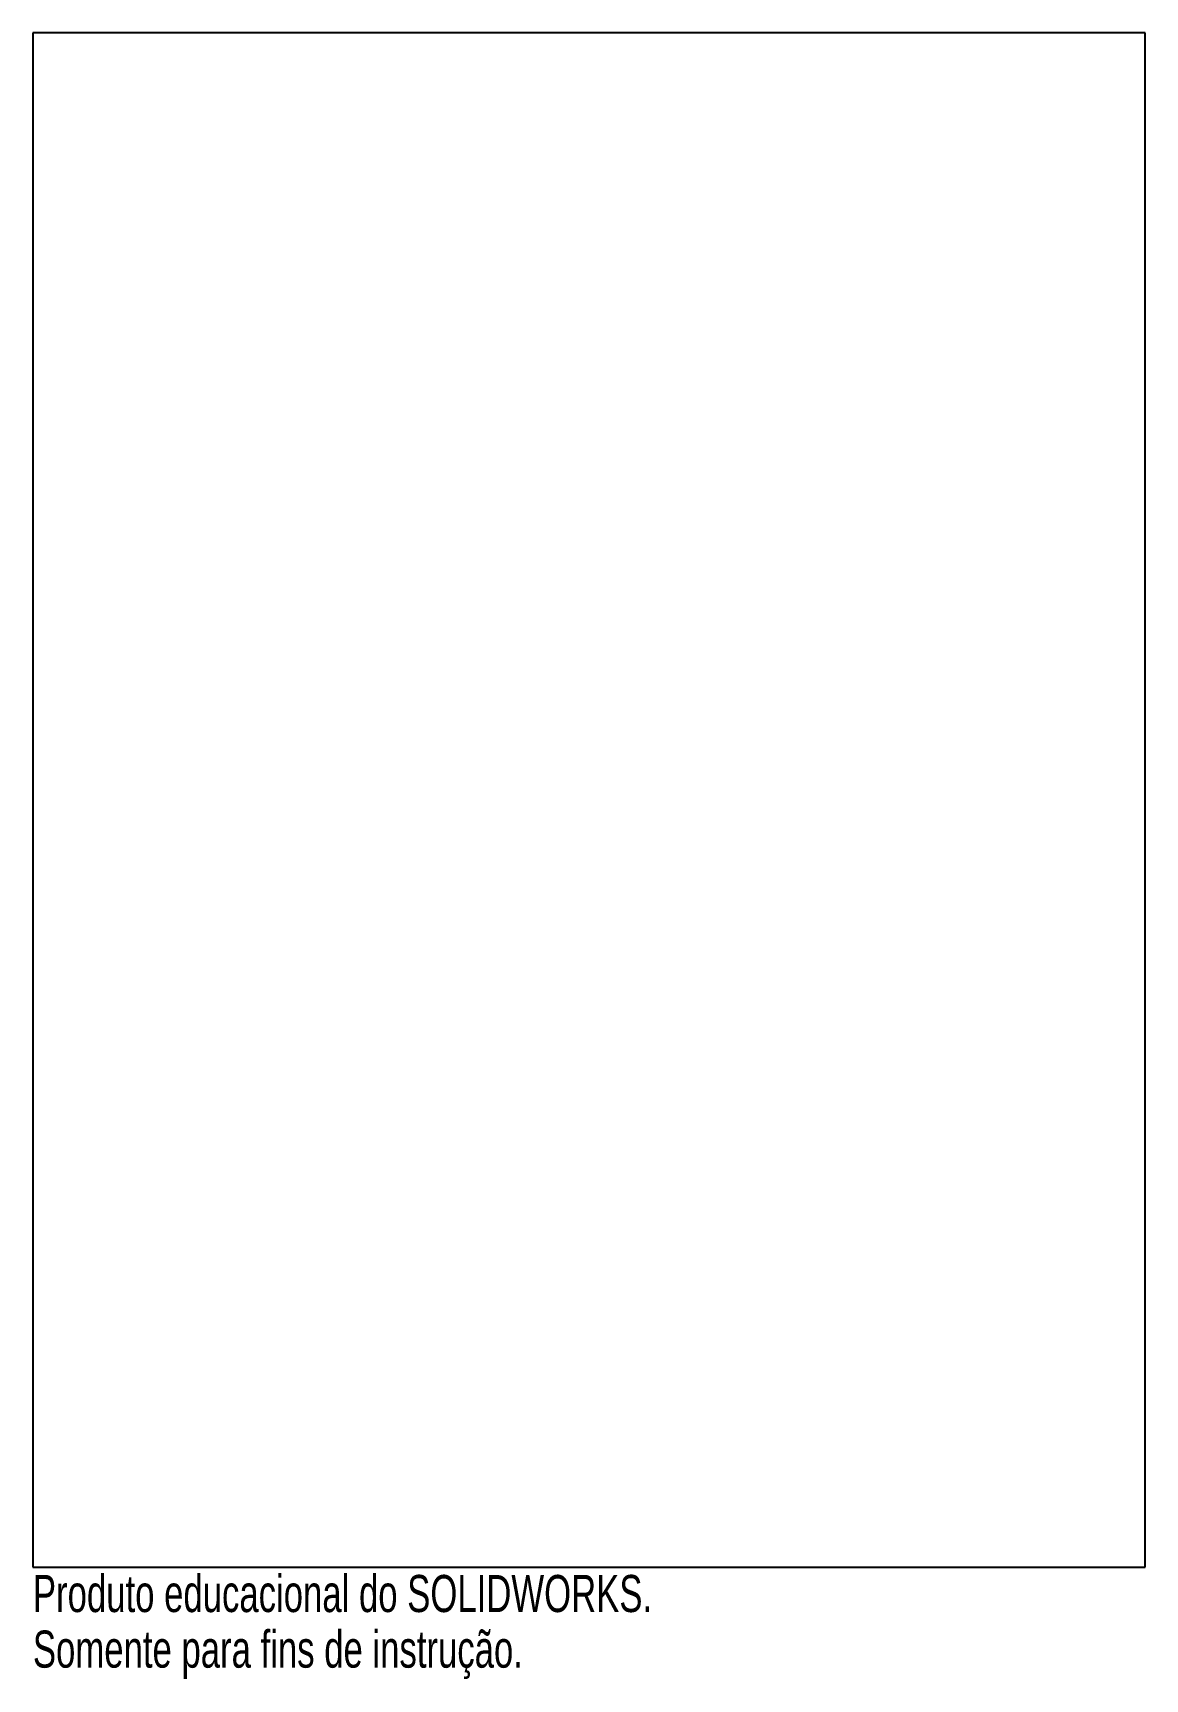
# Model space of a CAD drawing. Header units: millimetres. Extents: x -72 to 72, y -115 to 100.
import ezdxf

# ---------------------------------------------------------------- set-up
doc = ezdxf.new("R2010")
doc.units = ezdxf.units.MM
doc.styles.add('SLDTEXTSTYLE0', font='TXT', dxfattribs={"width": 0.7})

msp = doc.modelspace()

# ---------------------------------------------------------------- linework, layer by layer
at = {"color": 7, "linetype": 'Continuous', "lineweight": 25}
for p, q in [((-72.5, 100), (-72.5, -100)), ((72.5, 100), (-72.5, 100)), ((72.5, -100), (72.5, 100)), ((-72.5, -100), (72.5, -100))]:
    msp.add_line(p, q, dxfattribs=at)

# ---------------------------------------------------------------- texts
at = {"color": 7, "linetype": 'Continuous', "char_height": 4.8336, "attachment_point": 1, "style": 'SLDTEXTSTYLE0'}
for s, insert in [('Produto educacional do SOLIDWORKS.', (-72.5, -101.02)), ('Somente para fins de instrução.', (-72.5, -108.27))]:
    msp.add_mtext(s, dxfattribs=dict(at, insert=insert))

doc.saveas('drawing.dxf')
